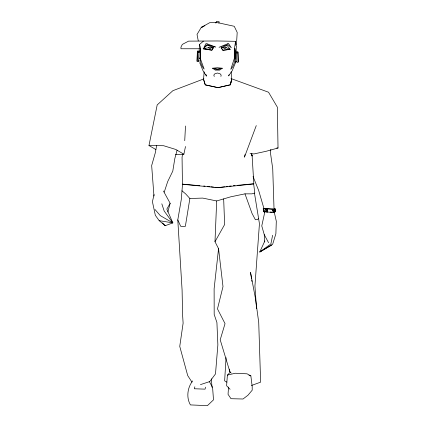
<?xml version="1.0" encoding="UTF-8"?>
<svg xmlns="http://www.w3.org/2000/svg" width="427" height="427" viewBox="0 0 427 427"><rect width="100%" height="100%" fill="white"/><g stroke="black" fill="none" stroke-linecap="round" stroke-linejoin="round"><path stroke-width="0.64" d="M236.478 53.039L236.894 62.315L238.245 62.278L237.972 52.057L237.866 51.736L236.521 51.774L236.414 52.857L237.759 52.82M235.656 61.258L235.549 62.406L235.17 51.758L235.282 52.083M185.494 126.013L184.731 140.702M199.879 57.682L199.836 58.878L199.825 58.237M231.204 373.129L229.865 371.736L220.199 339.801L225.034 323.634L217.476 308.918L222.995 286.624L218.555 248.663L214.989 241.714L216.681 200.962L230.644 196.836L244.981 193.847L251.893 193.847L254.791 193.02L253.643 183.765M236.024 52.895L236.393 45.785L235.966 45.785L235.581 41.328L217.38 40.971L188.585 41.131L182.302 44.424L180.952 47.157L180.952 48.753L199.281 48.753M236.446 44.723L237.198 32.415L234.242 26.293L218.864 22.909M226.054 357.618L224.639 380.836L226.876 382.16M270.782 149.455L270.531 153.362L272.73 168.74L274.027 208.984L273.264 210.297L273.787 210.479L273.888 212.497L273.365 212.315L272.17 208.968L265.498 208.638L265.29 208.936L266.138 208.413L267.078 212.043L266.138 208.413M228.53 387.07L228.05 394.34L230.996 398.701L243.016 399.01L247.964 395.226L252.208 390.187L252.192 386.552L250.857 375.888L247.062 373.817L235.197 373.251L227.388 375.109L226.604 385.746L230.089 389.291M231.119 71.795L231.717 79.289L230.34 84.808L217.989 87.647L205.254 84.856L203.551 79.321L204.154 71.827M267.078 212.043L267.014 208.483L267.393 211.979L273.648 212.619L272.17 208.968L273.787 210.479M238.234 61.584L237.892 52.393L236.547 52.43M197.087 60.89L197.434 51.699M218.555 248.663L214.119 288.78L214.183 314.464L216.916 322.534L217.866 344.925L215.496 373.913L209.806 381.546L200.423 384.631M200.007 51.784L200.396 48.609C199.932 55.627 199.046 63.399 204.133 69.094L200.551 59.15L200.701 49.452L199.532 44.424L203.455 41.131M235.581 41.328L234.306 49.473L234.306 58.536L230.81 69.302C236.2 63.58 234.77 55.398 234.85 48.272L235.736 53.001M182.575 154.136L182.062 157.333L182.441 184.277L218.106 187.672L253.835 183.925L252.122 155.946L251.663 153.341M181.987 190.794L185.617 193.863L189.871 198.496L185.35 226.385L180.701 226.305L177.792 219.916L181.278 199.553L182.532 184.122L199.879 185.724M156.682 145.474L155.231 153.09L151.665 165.569L153.955 196.014M155.898 149.557L148.975 145.538L157.189 104.925L172.892 90.673L203.941 78.862M220.898 76.444L221.17 75.109L220.054 73.759L217.455 73.028L214.872 73.759L213.788 75.109L214.285 76.47M272.618 235.266L270.857 243.982L259.771 252.005L264.841 240.919M175.492 154.702L183.866 154.238L185.505 146.504M245.013 154.574L244.452 157.168L256.269 125.597M267.393 211.979L267.105 211.675L264.873 211.691L261.767 225.931L264.233 234.594L264.735 241.901M154.099 194.573L152.412 201.661L155.337 215.315L159.18 220.658L165.196 225.702L172.828 222.878L166.84 209.091L170.149 203.3L163.44 191.056M230.329 84.808L231.717 79.289L230.329 84.808L217.989 87.636L205.264 84.856L203.546 79.315M167.838 212.064L170.149 203.3M194.856 386.771L194.328 388.762L205.051 389.146L205.579 387.161M177.088 150.224L174.819 158.577L172.791 171.088L167.704 181.555L164.256 192.065M229.048 74.736L228.632 75.942L232.197 70.743L235.528 62.588M198.918 52.185L198.427 61.68L197.082 61.643L197.349 51.32L197.461 50.989L198.806 51.026L198.918 52.185L197.573 52.147M214.989 241.714L224.639 224.511L223.663 198.902M273.888 208.333L274.817 208.958L274.027 208.984L275.367 208.952L274.604 210.265L274.705 212.283L273.365 212.315L273.648 212.619M192.657 380.916C187.458 387.529 186.103 397.505 190.415 404.913L207.421 405.65L213.5 399.848L212.587 387.412L209.427 381.711M274.705 212.283L275.436 211.386L275.367 208.952M227.388 375.109L230.313 372.12M211.53 47.68L210.217 48.945L208.451 47.744L203.193 48.774L207.282 45.129L213.415 47.643L211.931 50.221L203.193 48.774L211.824 50.108L213.415 47.643L209.262 47.296L208.451 47.744M258.629 218.571L257.438 219.59L255.383 219.734L252.063 213.495L244.981 193.847M221.421 48.096L222.803 50.295L230.18 49.367L226.262 47.669L224.746 48.801L223.268 47.669L221.229 47.797L222.873 50.221L230.18 49.367L227.175 45.486L221.229 47.797M222.312 68.219L219.553 70.129L215.336 70.124L212.582 68.219L217.434 67.738L222.312 68.219L217.439 69.366L212.582 68.219M271.812 245.055L259.771 252.005L272.672 244.228L275.879 233.745L276.301 221.223L274.23 212.027M204.901 25.684L201.272 27.392L197.028 34.443L198.277 40.907M251.412 385.512L260.63 382.144L258.725 322.454L255.437 298.393L250.521 272.41L251.551 278.9M263.384 208.92L265.925 208.707L263.384 208.92L264.254 211.899L266.491 211.883L267.105 211.675L267.014 208.483M264.254 211.899L264.873 211.691L264.073 211.872L263.203 208.894L264.003 208.707L258.671 190.469L253.051 176.527M265.311 208.92L266.469 211.904L267.105 211.675L266.635 210.49M202.526 27.002L201.272 27.392L209.86 22.62L216.948 22.514L215.694 22.903M231.018 78.563L268.54 92.227L277.358 107.161L278.025 147.998L266.165 151.281L253.964 153.939L250.078 153.458M264.873 211.691L264.116 211.893L263.945 210.271M215.683 22.844L216.948 22.514M223.268 47.669L225.541 47.285L226.262 47.669M224.655 186.78L218.064 187.634L214.802 187.256M225.974 186.615L227.954 186.359M229.272 186.188L231.247 185.932M253.008 183.834L237.054 185.377M233.211 185.708L235.133 185.542M189.871 198.496L202.724 198.091L216.681 200.962M236.526 52.596L237.876 52.558M235.544 61.659L236.889 61.621M273.894 209.219L275.234 209.187L275.436 211.386M273.264 210.297L274.604 210.265M276.712 148.009L278.025 147.998M219.91 68.977L214.973 68.977M148.975 145.538L163.626 145.719L175.812 149.471L183.866 154.238M198.779 51.736L200.13 51.774M198.795 51.902L200.146 51.939M198.438 60.928L199.783 60.965M266.112 208.776L266.987 208.846M217.279 22.754L216.329 22.69L216.436 21.361L219.115 21.67L218.96 23.01L217.973 22.834M267.297 208.787L272.453 209.273M270.238 211.995L272.111 212.187M203.716 185.964L205.024 186.119M207.629 186.423L209.588 186.647M210.89 186.802L213.5 187.106M159.18 220.658L172.828 222.878L164.198 211.061L161.817 203.823M248.962 375.296L250.857 375.888M263.203 208.894L263.79 209.171M172.828 222.878L160.317 215.635L154.985 209.492M162.548 222.91L165.196 225.702M272.17 208.968L272.901 209.854M191.958 382.122L187.709 375.584L179.751 346.388L183.119 323.132L182.601 315.062L182.089 290.088L177.792 219.916M264.233 234.594L268.567 242.723M199.692 62.646L203.038 70.791L206.471 76.145L205.894 74.287M272.698 209.15L273.888 212.497M265.498 208.638L266.469 211.904M254.46 193.116L259.44 223.727L254.935 285.946L256.531 308.748M251.759 280.197L251.967 281.494M229.459 369.136L229.865 371.736M199.532 44.424L199.879 47.157L199.174 48.753L199.292 51.87M263.902 210.249L264.073 211.872M211.312 378.856L212.048 387.348M235.485 58.285L235.277 53.279L235.442 58.376M215.379 47.007L206.898 44.702L203.946 47.498L205.91 43.677L206.892 43.677L215.379 47.007M227.917 43.677L219.003 47.312L227.917 44.67L231.301 47.792L228.664 43.677L227.917 43.677M252.122 155.946L251.652 154.702L252.122 155.946"/></g></svg>
